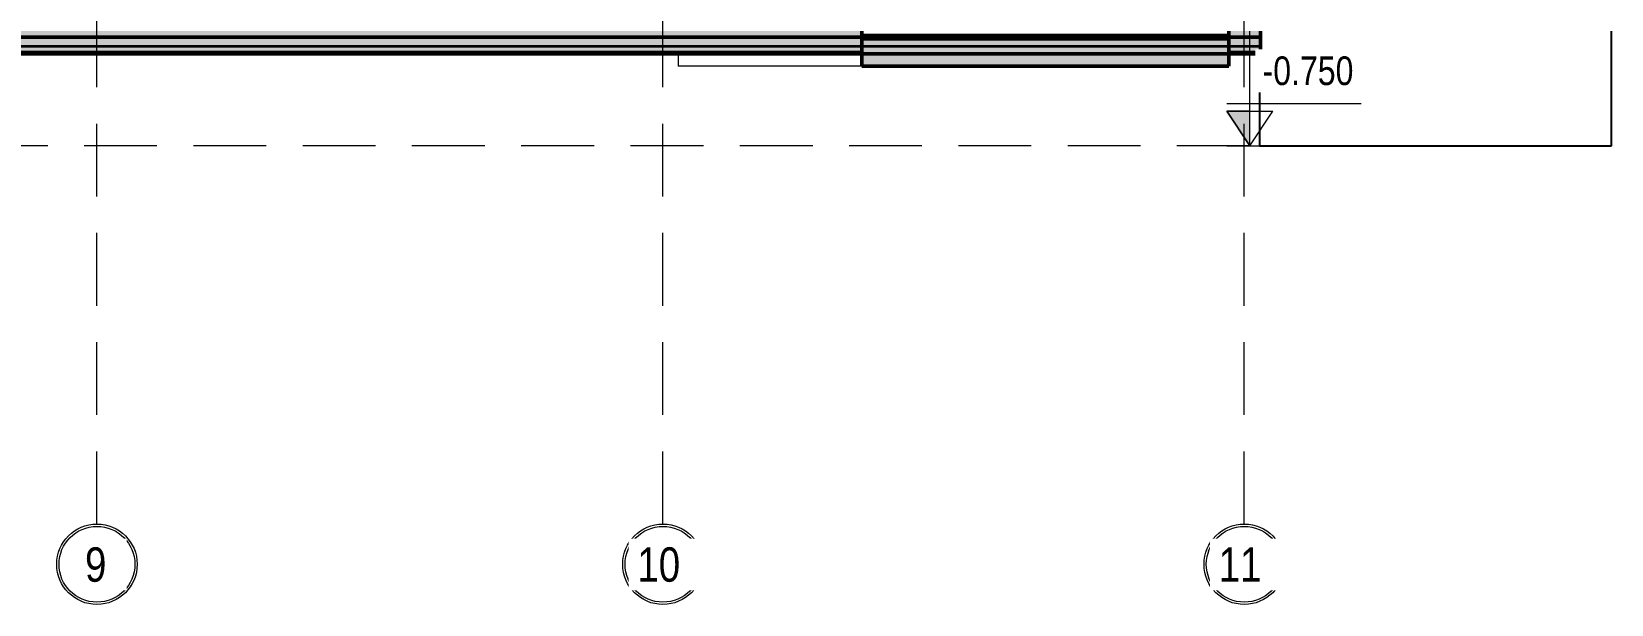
# Model space of a CAD drawing. Header units: millimetres. Extents: x -20510 to 108935, y -243239 to 20306.
# Drawn here: x 94223 to 104550, y -3751 to -4 of the extents above; entities that cross this region are included whole.
import ezdxf

# ---------------------------------------------------------------- set-up
doc = ezdxf.new("R2010")
doc.units = ezdxf.units.MM
doc.linetypes.add('Hidden', pattern=[714.375, 476.25, -238.125])
for name, color, linetype, lineweight in [('A-FLOR', 7, 'Continuous', 9), ('A-FLOR-LEVL', 8, 'Continuous', 9), ('A-FLOR-MCUT', 7, 'Continuous', 50), ('A-FLOR-PATT', 8, 'Continuous', 9), ('A-WALL', 7, 'Continuous', 25), ('S-FNDN', 7, 'Continuous', 9), ('S-GRID', 1, 'Continuous', 9), ('S-GRID-IDEN', 1, 'Continuous', 9)]:
    doc.layers.add(name, color=color, linetype=linetype, lineweight=lineweight)
doc.styles.add('Arial', font='arial.ttf', dxfattribs={"width": 0.8, "height": 250})
doc.styles.add('Arial_1', font='arial.ttf', dxfattribs={"width": 0.8, "height": 200})

# ---------------------------------------------------------------- blocks, each defined once
blk = doc.blocks.new('Level - 000_-1742766-MẶT CẮT 1-1')
at = {"layer": 'A-FLOR-LEVL'}
blk.add_hatch(color=256, dxfattribs=at).paths.add_polyline_path([(37186, 4125), (37186, 3900), (37036, 4125)])
for p, q in [((37186, 3900), (37186, 4650)), ((37036, 4177), (37915, 4177)), ((37186, 3900), (37036, 4125)), ((37036, 4125), (37336, 4125)), ((37186, 4125), (37036, 4125)), ((37036, 4125), (37186, 3900)), ((37186, 3900), (37336, 4125)), ((37186, 3900), (37186, 4125)), ((37036, 3900), (37336, 3900))]:
    blk.add_line(p, q, dxfattribs=at)
blk = doc.blocks.new('Grid - TRUC  D1-102336-MẶT CẮT 1-1')
at = {"layer": 'S-GRID-IDEN'}
for radius in [263, 248]:
    blk.add_circle((550, -3488), radius, dxfattribs=at)

msp = doc.modelspace()

# ---------------------------------------------------------------- hatches: boundary and pattern name
at = {"layer": 'A-FLOR'}
msp.add_hatch(color=8, dxfattribs=at).paths.add_polyline_path([(101979.2, -50), (102050, -50), (102050, -30), (99650, -30), (99650, -50), (101789.3, -50)])
at = {"layer": 'A-FLOR-PATT'}
h = msp.add_hatch(color=256, dxfattribs=at)
h.paths.add_polyline_path([(80520.2, -40), (99650, -40), (99650, 0), (65450, 0), (65450, -40), (80140.4, -40)])
h.paths.add_polyline_path([(102255.7, -40), (102255.7, 0), (102050, 0), (102050, -40), (102169.1, -40)])
h = msp.add_hatch(color=256, dxfattribs=at)
h.paths.add_polyline_path([(65450, -140), (99650, -140), (99650, -40), (65450, -40), (65450, -75)])
h.paths.add_polyline_path([(102050, -140), (102255.7, -140), (102255.7, -40), (102050, -40), (102050, -75)])
msp.add_hatch(color=256, dxfattribs=at).paths.add_polyline_path([(99650, -150), (102050, -150), (102050, -50), (99650, -50), (99650, -75)])
at = {"layer": 'A-FLOR-PATT', "lineweight": 18}
h = msp.add_hatch(color=256, dxfattribs=at)
h.paths.add_polyline_path([(84698, -150), (99650, -150), (99650, -140), (65450, -140), (65450, -150), (81659.6, -150)])
h.paths.add_polyline_path([(102050, -150), (102255.7, -150), (102255.7, -140), (102050, -140)])
msp.add_hatch(color=256, dxfattribs=at).paths.add_polyline_path([(99650, -230), (102050, -230), (102050, -150), (99650, -150)])

# ---------------------------------------------------------------- linework, layer by layer
at = {"layer": 'A-FLOR', "color": 7, "lineweight": 50}
for p, q in [((99650, -230), (99650, 0)), ((102050, 0), (102050, -230)), ((102255.7, -150), (102255.7, 0)), ((102050, -30), (99650, -30)), ((65450, -150), (99650, -150)), ((102050, -150), (102255.7, -150)), ((99650, -230), (102050, -230))]:
    msp.add_line(p, q, dxfattribs=at)
at = {"layer": 'A-FLOR'}
for p, q in [((98450, -150), (98450, -230)), ((102260.1, -150), (102255.7, -150)), ((99650, -230), (98450, -230))]:
    msp.add_line(p, q, dxfattribs=at)
at = {"layer": 'A-FLOR-LEVL', "linetype": 'Hidden'}
msp.add_line((102186.2, -750), (55433.5, -750), dxfattribs=at)
at = {"layer": 'A-FLOR-MCUT'}
for p, q in [((99650, -40), (65450, -40)), ((102050, -50), (99650, -50)), ((102255.7, -40), (102050, -40)), ((99650, -140), (65450, -140)), ((102050, -150), (99650, -150)), ((102255.7, -140), (102050, -140))]:
    msp.add_line(p, q, dxfattribs=at)
at = {"layer": 'A-WALL'}
for p, q in [((104550, -750), (104550, 0)), ((102250, -150), (102250, -750)), ((102250, -750), (104550, -750))]:
    msp.add_line(p, q, dxfattribs=at)
at = {"layer": 'S-FNDN', "lineweight": 35}
msp.add_line((65450, -100), (102255.7, -100), dxfattribs=at)
at = {"layer": 'S-FNDN'}
msp.add_line((102260.1, -100), (102255.7, -100), dxfattribs=at)
at = {"layer": 'S-GRID', "linetype": 'Hidden'}
for p, q in [((94650, -3225.6), (94650, 20306.3)), ((98350, -3225.6), (98350, 20306.3)), ((102150, -3225.6), (102150, 20306.3))]:
    msp.add_line(p, q, dxfattribs=at)

# ---------------------------------------------------------------- block references
at = {"layer": 'A-FLOR-LEVL'}
msp.add_blockref('Level - 000_-1742766-MẶT CẮT 1-1', (65000, -4650), dxfattribs=at)
at = {"layer": 'S-GRID-IDEN'}
for p in [(94100, 0), (97800, 0), (101600, 0)]:
    msp.add_blockref('Grid - TRUC  D1-102336-MẶT CẮT 1-1', p, dxfattribs=at)

# ---------------------------------------------------------------- next in the draw order: texts
at = {"layer": 'A-FLOR-LEVL', "insert": (102269.6, -166), "char_height": 187.5, "width": 716.709, "attachment_point": 1, "style": 'Arial', "bg_fill": 3, "box_fill_scale": 1.25, "bg_fill_color": 9, "bg_fill_true_color": 13158600, "bg_fill_transparency": 0}
msp.add_mtext('-0.750', dxfattribs=at)
at = {"layer": 'S-GRID-IDEN', "char_height": 225, "attachment_point": 1, "style": 'Arial_1', "bg_fill": 3, "box_fill_scale": 1.25, "bg_fill_color": 9, "bg_fill_true_color": 13158600, "bg_fill_transparency": 0}
for s, insert, width in [('9', (94571.9, -3377.2), 216.456), ('10', (98182.6, -3377.2), 432.911), ('11', (101982.6, -3377.2), 432.911)]:
    msp.add_mtext(s, dxfattribs=dict(at, insert=insert, width=width))

# ---------------------------------------------------------------- next in the draw order: texts
at = {"layer": 'A-FLOR-LEVL', "insert": (102269.6, -166), "char_height": 187.5, "width": 716.709, "attachment_point": 1, "style": 'Arial', "bg_fill": 3, "box_fill_scale": 1.25, "bg_fill_color": 9, "bg_fill_true_color": 13158600, "bg_fill_transparency": 0}
msp.add_mtext('-0.750', dxfattribs=at)

doc.saveas('drawing.dxf')
